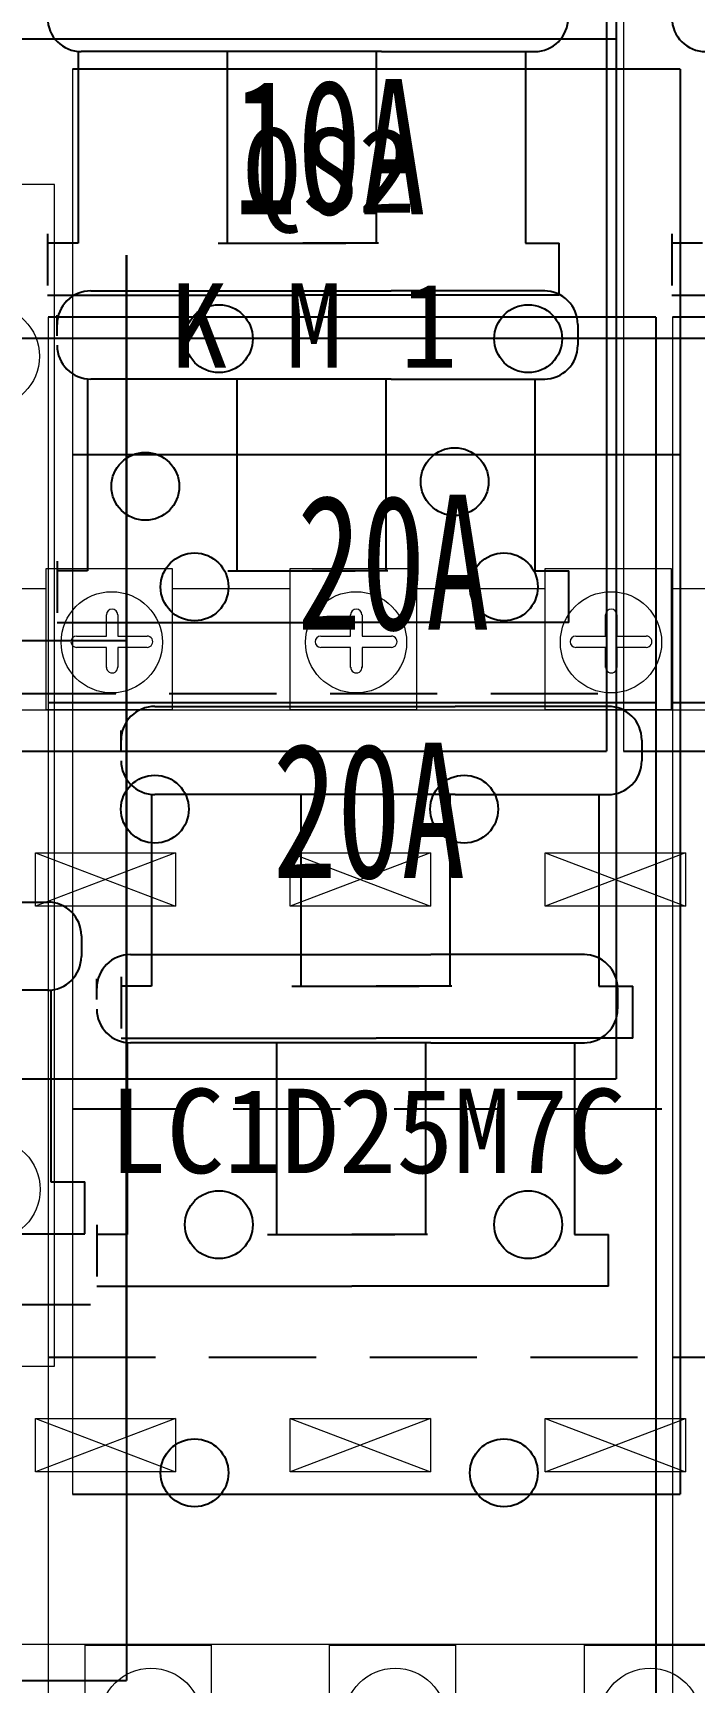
# Model space of a CAD drawing. Extents: x -21176 to 41123, y 80777 to 162275.
# Drawn here: x -17797.6 to -17758.5, y 81952.5 to 82050.2 of the extents above; entities that cross this region are included whole.
import ezdxf

# ---------------------------------------------------------------- set-up
doc = ezdxf.new("R2010")
doc.units = 0
doc.header["$MEASUREMENT"] = 0
doc.linetypes.add('HIDDEN', pattern=[9.525, 6.35, -3.175])
doc.layers.add('TEXT', color=2, linetype='Continuous')
doc.layers.add('细实线层', color=7, linetype='Continuous')
doc.styles.add('ST', font='', dxfattribs={"width": 0.8, "height": 300})
doc.styles.get('ST').set_extended_font_data('SimSun')

msp = doc.modelspace()

# ---------------------------------------------------------------- linework, layer by layer
at = {"color": 0, "lineweight": -2}
for p, q in [((-17763.634, 82092.112), (-17763.634, 82007.682)), ((-17763.07, 82072.714), (-17763.07, 81988.283)), ((-17759.277, 82048.1), (-17759.277, 81963.669)), ((-17760.718, 82033.398), (-17760.718, 81948.968)), ((-17271.046, 82032.147), (-18201.046, 82032.147))]:
    msp.add_line(p, q, dxfattribs=at)
at = {"color": 0, "linetype": 'Continuous'}
for p, q in [((-17799.07, 82049.886), (-17763.07, 82049.886)), ((-17759.277, 82048.1), (-17795.277, 82048.1)), ((-17792.083, 82024.078), (-17792.083, 82037.078)), ((-17792.083, 82024.078), (-17792.083, 82037.078)), ((-17792.083, 82037.078), (-17792.083, 81967.078)), ((-17760.718, 82033.398), (-17796.718, 82033.398)), ((-17723.718, 82033.398), (-17759.718, 82033.398)), ((-17795.277, 82025.272), (-17759.277, 82025.272)), ((-17810.083, 82014.25), (-17792.083, 82014.25)), ((-17796.718, 82010.57), (-17760.718, 82010.57)), ((-17759.718, 82010.57), (-17723.718, 82010.57)), ((-17799.634, 82007.682), (-17763.634, 82007.682)), ((-17762.634, 82007.682), (-17726.634, 82007.682)), ((-17799.07, 81988.283), (-17763.07, 81988.283)), ((-17795.277, 81963.669), (-17759.277, 81963.669)), ((-17810.083, 81952.642), (-17792.083, 81952.642))]:
    msp.add_line(p, q, dxfattribs=at)
at = {"color": 0}
for p, q in [((-17794.954, 82049.131), (-17794.954, 82037.775)), ((-17776.96, 82049.131), (-17794.759, 82049.131)), ((-17786.112, 82049.131), (-17786.112, 82037.775)), ((-17777.285, 82049.131), (-17777.285, 82037.775)), ((-17776.96, 82049.131), (-17767.859, 82049.131)), ((-17768.443, 82049.131), (-17768.443, 82037.775)), ((-17796.759, 82038.34), (-17796.759, 82035.276)), ((-17794.954, 82037.775), (-17796.759, 82037.775)), ((-17786.644, 82037.775), (-17779.089, 82037.775)), ((-17786.112, 82037.775), (-17781.634, 82037.775)), ((-17777.156, 82037.775), (-17781.634, 82037.775)), ((-17777.285, 82037.775), (-17779.089, 82037.775)), ((-17768.443, 82037.775), (-17766.432, 82037.775)), ((-17759.759, 82038.34), (-17759.759, 82035.276)), ((-17757.954, 82037.775), (-17759.759, 82037.775)), ((-17794.195, 82034.96), (-17776.396, 82034.96)), ((-17767.295, 82034.96), (-17776.396, 82034.96)), ((-17796.759, 82034.711), (-17781.634, 82034.711)), ((-17766.432, 82034.711), (-17781.634, 82034.711)), ((-17759.759, 82034.711), (-17744.634, 82034.711)), ((-17796.195, 82032.298), (-17796.195, 82033.525)), ((-17765.335, 82032.961), (-17765.335, 82031.733)), ((-17794.39, 82029.733), (-17794.39, 82018.377)), ((-17776.396, 82029.733), (-17794.195, 82029.733)), ((-17785.548, 82029.733), (-17785.548, 82018.377)), ((-17776.721, 82029.733), (-17776.721, 82018.377)), ((-17776.396, 82029.733), (-17767.295, 82029.733)), ((-17767.879, 82029.733), (-17767.879, 82018.377)), ((-17796.195, 82018.942), (-17796.195, 82015.878)), ((-17794.39, 82018.377), (-17796.195, 82018.377)), ((-17786.08, 82018.377), (-17778.525, 82018.377)), ((-17785.548, 82018.377), (-17781.07, 82018.377)), ((-17776.592, 82018.377), (-17781.07, 82018.377)), ((-17776.721, 82018.377), (-17778.525, 82018.377)), ((-17767.879, 82018.377), (-17765.868, 82018.377)), ((-17796.195, 82015.313), (-17781.07, 82015.313)), ((-17765.868, 82015.313), (-17781.07, 82015.313)), ((-17790.402, 82010.346), (-17772.603, 82010.346)), ((-17763.502, 82010.346), (-17772.603, 82010.346)), ((-17792.402, 82007.684), (-17792.402, 82008.911)), ((-17761.542, 82008.347), (-17761.542, 82007.119)), ((-17790.597, 82005.119), (-17790.597, 81993.763)), ((-17772.603, 82005.119), (-17790.402, 82005.119)), ((-17781.755, 82005.119), (-17781.755, 81993.763)), ((-17772.928, 82005.119), (-17772.928, 81993.763)), ((-17772.603, 82005.119), (-17763.502, 82005.119)), ((-17764.086, 82005.119), (-17764.086, 81993.763)), ((-17805.208, 81998.755), (-17796.757, 81998.755)), ((-17794.757, 81996.755), (-17794.757, 81995.527)), ((-17791.843, 81995.645), (-17774.044, 81995.645)), ((-17764.944, 81995.645), (-17774.044, 81995.645)), ((-17793.843, 81992.982), (-17793.843, 81994.21)), ((-17792.402, 81994.328), (-17792.402, 81991.264)), ((-17790.597, 81993.763), (-17792.402, 81993.763)), ((-17782.287, 81993.763), (-17774.732, 81993.763)), ((-17781.755, 81993.763), (-17777.277, 81993.763)), ((-17772.799, 81993.763), (-17777.277, 81993.763)), ((-17772.928, 81993.763), (-17774.732, 81993.763)), ((-17764.086, 81993.763), (-17762.075, 81993.763)), ((-17796.757, 81993.527), (-17805.208, 81993.527)), ((-17796.561, 81993.527), (-17796.561, 81982.171)), ((-17762.983, 81993.645), (-17762.983, 81992.418)), ((-17792.402, 81990.699), (-17777.277, 81990.699)), ((-17792.038, 81990.417), (-17792.038, 81979.061)), ((-17774.044, 81990.417), (-17791.843, 81990.417)), ((-17783.196, 81990.417), (-17783.196, 81979.061)), ((-17762.075, 81990.699), (-17777.277, 81990.699)), ((-17774.369, 81990.417), (-17774.369, 81979.061)), ((-17774.044, 81990.417), (-17764.944, 81990.417)), ((-17765.527, 81990.417), (-17765.527, 81979.061)), ((-17796.561, 81982.171), (-17794.55, 81982.171)), ((-17793.843, 81979.626), (-17793.843, 81976.562)), ((-17792.038, 81979.061), (-17793.843, 81979.061)), ((-17783.728, 81979.061), (-17776.174, 81979.061)), ((-17783.196, 81979.061), (-17778.718, 81979.061)), ((-17774.24, 81979.061), (-17778.718, 81979.061)), ((-17774.369, 81979.061), (-17776.174, 81979.061)), ((-17765.527, 81979.061), (-17763.516, 81979.061)), ((-17793.843, 81975.997), (-17778.718, 81975.997)), ((-17763.516, 81975.997), (-17778.718, 81975.997))]:
    msp.add_line(p, q, dxfattribs=at)
at = {"linetype": 'Continuous'}
msp.add_line((-17792.083, 81967.078), (-17792.083, 82037.078), dxfattribs=at)
for p, q in [((-17792.083, 82037.078), (-17792.083, 82017.078)), ((-17792.083, 82009.578), (-17792.083, 82016.578)), ((-17792.083, 82009.578), (-17792.083, 82016.578)), ((-17807.208, 81979.107), (-17794.55, 81979.107)), ((-17792.083, 81974.578), (-17792.083, 81967.578)), ((-17792.083, 81967.578), (-17792.083, 81952.642))]:
    msp.add_line(p, q)
at = {"color": 0, "linetype": 'HIDDEN'}
for p, q in [((-17799.07, 82011.111), (-17763.07, 82011.111)), ((-17795.277, 81986.497), (-17759.277, 81986.497)), ((-17796.718, 81971.795), (-17760.718, 81971.795)), ((-17759.718, 81971.795), (-17723.718, 81971.795))]:
    msp.add_line(p, q, dxfattribs=at)
at = {"lineweight": 0}
for p, q in [((-17797.48, 82001.666), (-17789.176, 81998.506)), ((-17789.176, 82001.666), (-17797.48, 81998.506)), ((-17782.374, 82001.666), (-17774.069, 81998.506)), ((-17774.069, 82001.666), (-17782.374, 81998.506)), ((-17767.268, 82001.666), (-17758.963, 81998.506)), ((-17758.963, 82001.666), (-17767.268, 81998.506)), ((-17797.48, 81968.166), (-17789.176, 81965.005)), ((-17789.176, 81968.166), (-17797.48, 81965.005)), ((-17782.374, 81968.166), (-17774.069, 81965.005)), ((-17774.069, 81968.166), (-17782.374, 81965.005)), ((-17767.268, 81968.166), (-17758.963, 81965.005)), ((-17767.268, 81965.005), (-17758.963, 81968.166))]:
    msp.add_line(p, q, dxfattribs=at)
at = {"linetype": 'HIDDEN'}
msp.add_line((-17810.083, 81974.905), (-17792.083, 81974.905), dxfattribs=at)
at = {"lineweight": 0}
for points in [[(-17806.961, 81971.268), (-17796.347, 81971.268), (-17796.347, 82041.268), (-17809.281, 82041.268)], [(-17796.848, 82017.315), (-17806.862, 82017.315), (-17806.862, 81947.315), (-17794.529, 81947.315)], [(-17782.374, 82017.315), (-17789.378, 82017.315)], [(-17767.266, 82017.315), (-17774.904, 82017.315)], [(-17757.477, 81947.315), (-17746.862, 81947.315), (-17746.862, 82017.315), (-17759.796, 82017.315)], [(-17793.271, 82014.51), (-17793.271, 82015.773)], [(-17792.604, 82015.773), (-17792.6, 82015.773), (-17792.6, 82014.51)], [(-17778.797, 82014.51), (-17778.797, 82015.773)], [(-17778.129, 82015.773), (-17778.125, 82015.773), (-17778.125, 82014.51)], [(-17763.689, 82014.51), (-17763.689, 82015.773)], [(-17763.021, 82015.773), (-17763.017, 82015.773), (-17763.017, 82014.51)], [(-17795.04, 82014.51), (-17793.271, 82014.51)], [(-17792.6, 82014.51), (-17790.859, 82014.51), (-17790.859, 82014.506)], [(-17780.565, 82014.51), (-17778.797, 82014.51)], [(-17778.125, 82014.51), (-17776.385, 82014.51), (-17776.385, 82014.506)], [(-17765.458, 82014.51), (-17763.689, 82014.51)], [(-17763.017, 82014.51), (-17761.277, 82014.51), (-17761.277, 82014.506)], [(-17793.271, 82013.841), (-17795.04, 82013.842)], [(-17793.267, 82012.656), (-17793.271, 82012.656), (-17793.271, 82013.841)], [(-17790.859, 82013.839), (-17792.6, 82013.84)], [(-17792.6, 82013.84), (-17792.6, 82012.656)], [(-17778.797, 82013.841), (-17780.565, 82013.842)], [(-17778.793, 82012.656), (-17778.797, 82012.656), (-17778.797, 82013.841)], [(-17776.385, 82013.839), (-17778.125, 82013.84)], [(-17778.125, 82013.84), (-17778.125, 82012.656)], [(-17763.689, 82013.841), (-17765.458, 82013.842)], [(-17763.685, 82012.656), (-17763.689, 82012.656), (-17763.689, 82013.841)], [(-17761.277, 82013.839), (-17763.017, 82013.84)], [(-17763.017, 82013.84), (-17763.017, 82012.656)]]:
    msp.add_lwpolyline(points, dxfattribs=at)
for points in [[(-17796.848, 82018.506), (-17789.378, 82018.506), (-17789.378, 82010.144), (-17796.848, 82010.144)], [(-17782.374, 82018.506), (-17774.904, 82018.506), (-17774.904, 82010.144), (-17782.374, 82010.144)], [(-17767.266, 82018.506), (-17759.796, 82018.506), (-17759.796, 82010.144), (-17767.266, 82010.144)], [(-17799.418, 82010.144), (-17755.413, 82010.144), (-17755.413, 81954.773), (-17799.418, 81954.773)], [(-17797.48, 82001.666), (-17789.176, 82001.666), (-17789.176, 81998.506), (-17797.48, 81998.506)], [(-17782.374, 82001.666), (-17774.069, 82001.666), (-17774.069, 81998.506), (-17782.374, 81998.506)], [(-17767.268, 82001.666), (-17758.963, 82001.666), (-17758.963, 81998.506), (-17767.268, 81998.506)], [(-17797.48, 81968.166), (-17789.176, 81968.166), (-17789.176, 81965.005), (-17797.48, 81965.005)], [(-17782.374, 81968.166), (-17774.069, 81968.166), (-17774.069, 81965.005), (-17782.374, 81965.005)], [(-17767.268, 81968.166), (-17758.963, 81968.166), (-17758.963, 81965.005), (-17767.268, 81965.005)], [(-17794.529, 81954.738), (-17787.059, 81954.738), (-17787.059, 81946.376), (-17794.529, 81946.376)], [(-17780.054, 81954.738), (-17772.585, 81954.738), (-17772.585, 81946.376), (-17780.054, 81946.376)], [(-17764.947, 81954.738), (-17757.477, 81954.738), (-17757.477, 81946.376), (-17764.947, 81946.376)]]:
    msp.add_lwpolyline(points, close=True, dxfattribs=at)
for centre in [(-17800.238, 82031.081), (-17792.953, 82014.139), (-17778.479, 82014.139), (-17763.371, 82014.139), (-17800.193, 81981.726), (-17790.634, 81950.371), (-17776.159, 81950.371), (-17761.052, 81950.371)]:
    msp.add_circle(centre, 3, dxfattribs=at)
at = {"color": 0, "linetype": 'Continuous'}
for centre in [(-17786.607, 82032.126), (-17768.277, 82032.126), (-17790.964, 82023.377), (-17772.634, 82023.656), (-17788.049, 82017.424), (-17769.718, 82017.424), (-17790.4, 82004.257), (-17772.07, 82004.257), (-17786.607, 81979.644), (-17768.277, 81979.644), (-17788.049, 81964.942), (-17769.718, 81964.942)]:
    msp.add_circle(centre, 2.01, dxfattribs=at)
at = {"color": 0}
for centre, start, end in [((-17794.759, 82051.131), 180, 270), ((-17767.899, 82051.132), 270, 0), ((-17757.759, 82051.131), 180, 270), ((-17794.195, 82032.96), 90, 180), ((-17767.335, 82032.961), 0, 90), ((-17794.195, 82031.733), 180, 270), ((-17767.335, 82031.733), 270, 0), ((-17790.402, 82008.346), 90, 180), ((-17763.542, 82008.347), 0, 90), ((-17790.402, 82007.119), 180, 270), ((-17763.542, 82007.119), 270, 0), ((-17796.757, 81996.755), 0, 90), ((-17791.843, 81993.645), 90, 180), ((-17764.983, 81993.645), 0, 90), ((-17796.757, 81995.527), 270, 0), ((-17791.843, 81992.417), 180, 270), ((-17764.983, 81992.418), 270, 0)]:
    msp.add_arc(centre, 2, start, end, dxfattribs=at)
at = {"lineweight": 0}
for centre, radius, start, end in [((-17792.937, 82015.773), 0.334, 0, 180), ((-17778.463, 82015.773), 0.334, 0, 180), ((-17763.355, 82015.773), 0.334, 0, 180), ((-17795.04, 82014.176), 0.334, 90, 270), ((-17790.859, 82014.172), 0.334, 269.89106, 90), ((-17780.565, 82014.176), 0.334, 90, 270), ((-17776.385, 82014.172), 0.334, 269.89106, 90), ((-17765.458, 82014.176), 0.334, 90, 270), ((-17761.277, 82014.172), 0.334, 269.89106, 90), ((-17792.953, 82014.139), 1.5, 257.76427, 257.93591), ((-17792.933, 82012.656), 0.334, 177.13099, 4.40977), ((-17792.953, 82014.139), 1.5, 283.60485, 283.64369), ((-17778.479, 82014.139), 1.5, 257.76427, 257.93591), ((-17778.459, 82012.656), 0.334, 177.13099, 4.40977), ((-17778.479, 82014.139), 1.5, 283.60485, 283.64369), ((-17763.371, 82014.139), 1.5, 257.76427, 257.93591), ((-17763.351, 82012.656), 0.334, 177.13099, 4.40977), ((-17763.371, 82014.139), 1.5, 283.60485, 283.64369)]:
    msp.add_arc(centre, radius, start, end, dxfattribs=at)
at = {"layer": 'TEXT', "linetype": 'Continuous'}
for p, q in [((-17766.432, 82034.711), (-17766.432, 82037.775)), ((-17792.083, 82037.078), (-17792.083, 81967.078)), ((-17765.868, 82015.313), (-17765.868, 82018.377)), ((-17762.075, 81990.699), (-17762.075, 81993.763)), ((-17794.55, 81979.107), (-17794.55, 81982.171)), ((-17763.516, 81975.997), (-17763.516, 81979.061))]:
    msp.add_line(p, q, dxfattribs=at)
at = {"layer": '细实线层', "lineweight": 0}
for p, q in [((-17762.634, 82092.112), (-17762.634, 82007.682)), ((-17795.277, 82048.1), (-17795.277, 81963.669)), ((-17796.718, 82033.398), (-17796.718, 81948.968)), ((-17759.718, 82033.398), (-17759.718, 81948.968))]:
    msp.add_line(p, q, dxfattribs=at)

# ---------------------------------------------------------------- texts
at = {"lineweight": 0, "insert": (-17785.163, 82044.593), "char_height": 5, "width": 101.05579, "attachment_point": 1}
msp.add_mtext('QS2', dxfattribs=at)
at = {"lineweight": 0, "char_height": 5, "attachment_point": 1}
for s, insert in [('K M 1', (-17789.471, 82035.409)), ('LC1D25M7C', (-17793.108, 81987.694))]:
    msp.add_mtext_dynamic_manual_height_columns(s, width=23.42072, gutter_width=1, heights=[0], dxfattribs=dict(at, insert=insert))
at = {"layer": 'TEXT', "color": 0, "style": 'ST', "width": 0.7}
for s, p in [('10A', (-17785.77, 82039.501)), ('20A', (-17781.977, 82014.888)), ('20A', (-17783.418, 82000.186))]:
    msp.add_text(s, height=8, dxfattribs=at).set_placement(p)

doc.saveas('drawing.dxf')
